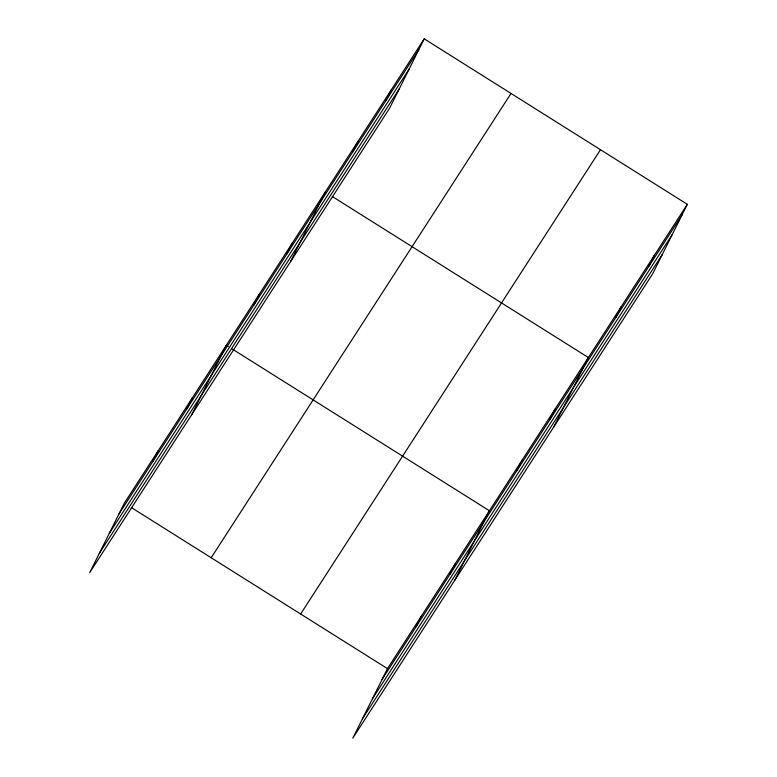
<?xml version="1.0" encoding="UTF-8"?>
<svg xmlns="http://www.w3.org/2000/svg" width="777" height="777" viewBox="0 0 777 777"><rect width="100%" height="100%" fill="white"/><g stroke="black" fill="none" stroke-linecap="round" stroke-linejoin="round"><path stroke-width="1.17" d="M152.914 461.402L158.333 450.524M186.898 408.78L192.317 397.911M191.637 414.821L226.301 345.289L228.321 346.561M253.865 305.089L259.285 294.211M286.849 254.011L292.269 243.143M290.579 261.606L325.252 192.065M352.816 151.865L358.236 140.996M385.8 100.796L391.219 89.918M424.203 38.85L389.53 108.382L89.685 572.678L124.359 503.146L424.203 38.85L687.315 204.322L652.641 273.854L352.797 738.15L387.47 668.618L687.315 204.322M416.035 626.864L421.455 615.996M450.009 574.252L455.439 563.374M454.749 580.293L489.413 510.751L232.362 349.096M516.977 470.551L522.397 459.683M549.961 419.483L555.38 408.605M553.7 427.068L588.364 357.537L332.313 196.513M615.928 317.337L621.347 306.468M648.912 266.268L654.331 255.39M118.93 514.024L418.774 49.718M109.285 533.381L409.129 69.085M99.339 553.321L399.184 89.025M211.179 557.75L511.023 93.454M300.641 614.015L600.485 149.718M382.051 679.486L681.895 215.19M372.397 698.844L672.241 234.547M362.451 718.793L662.295 254.497M131.42 507.595L387.47 668.618"/></g></svg>
